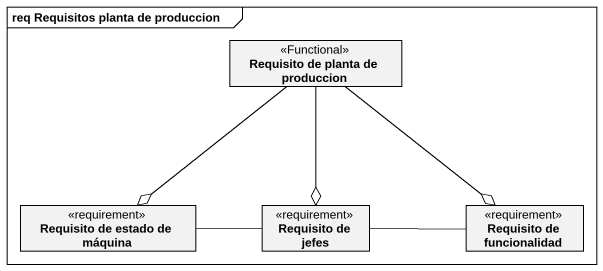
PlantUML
@startuml
mainframe req Requisitos planta de produccion
hide circle
hide empty members
class "Requisito de planta de produccion" as Requisito_de_planta_de <<Functional>>
class "Requisito de estado de máquina" as Requisito_de_estado_de <<requirement>>
class "Requisito de jefes" as Requisito_de_jefes <<requirement>>
class "Requisito de funcionalidad" as Requisito_de_funcionalidad <<requirement>>
Requisito_de_planta_de --o Requisito_de_estado_de
Requisito_de_planta_de --o Requisito_de_jefes
Requisito_de_planta_de --o Requisito_de_funcionalidad
Requisito_de_estado_de -right- Requisito_de_jefes
Requisito_de_jefes -right- Requisito_de_funcionalidad
@enduml
